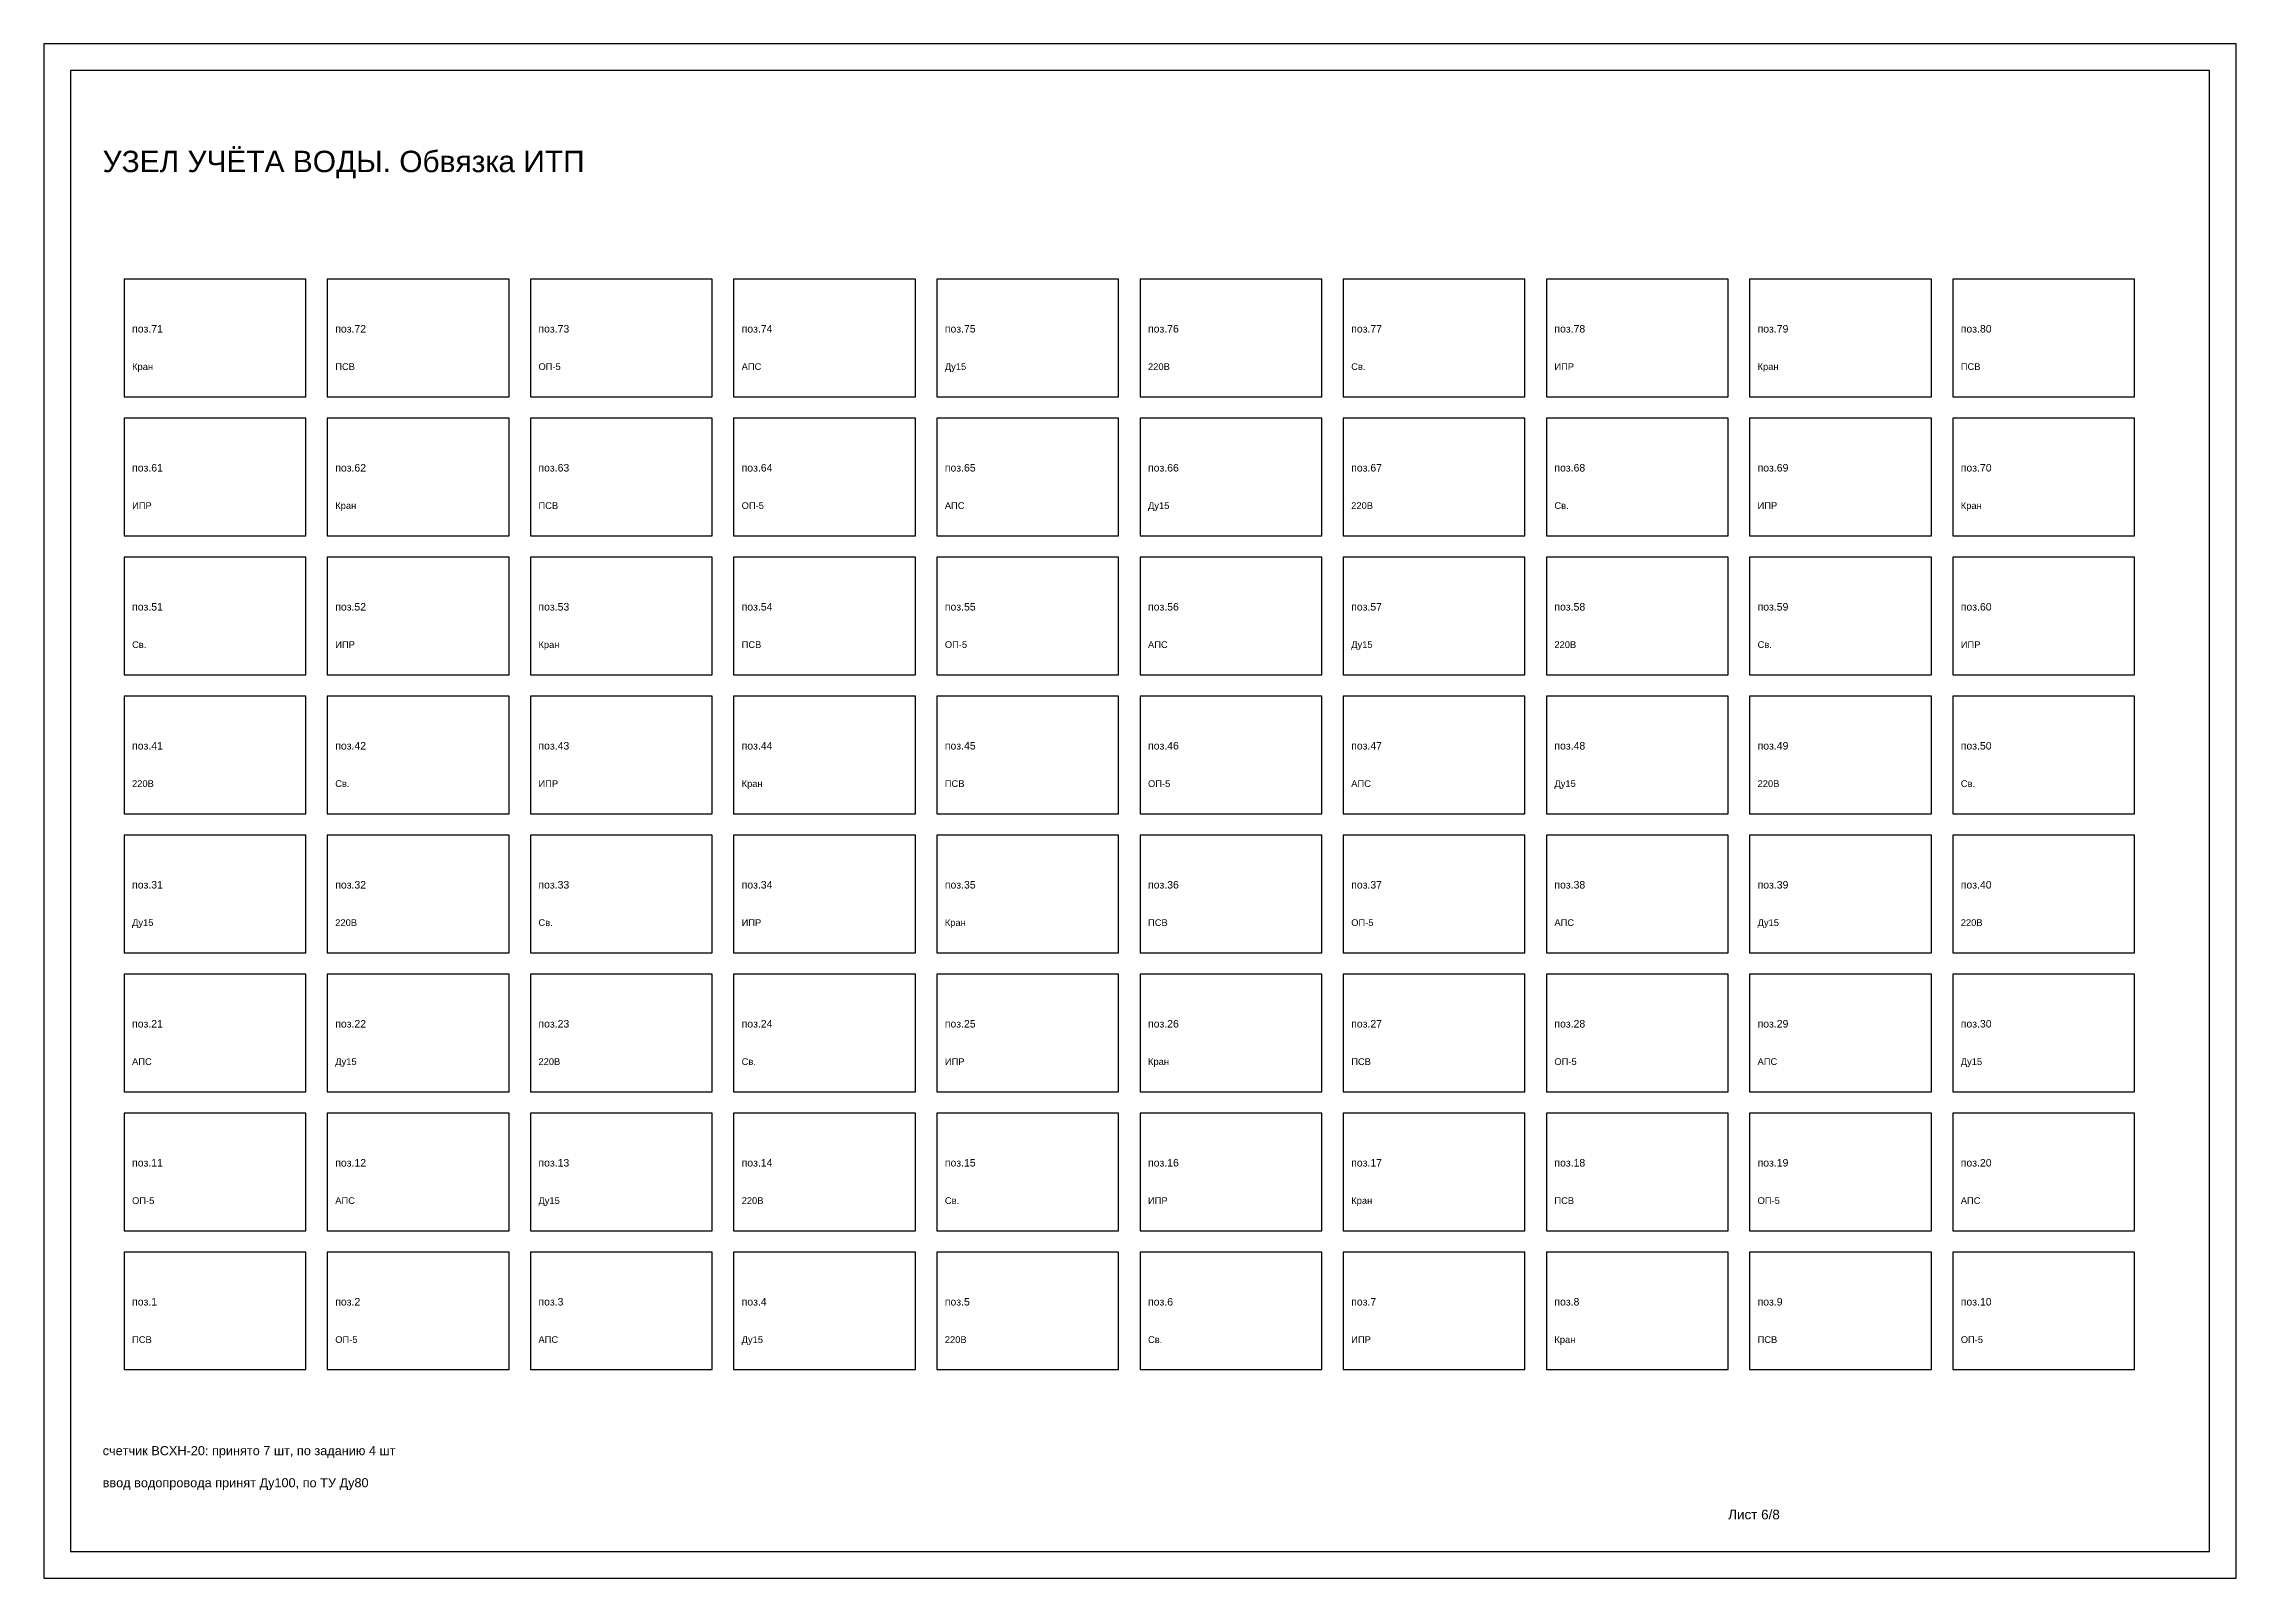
# Model space of a CAD drawing. Header units: millimetres. Extents: x 5 to 3395, y 5 to 292.
# Drawn here: x 2135 to 2545, y 5 to 292 of the extents above; entities that cross this region are included whole.
import ezdxf

# ---------------------------------------------------------------- set-up
doc = ezdxf.new("R2010")
doc.units = ezdxf.units.MM
for name, color, linetype in [('GRAPH', 7, 'Continuous'), ('TABLE', 5, 'Continuous'), ('TEXT', 2, 'Continuous')]:
    doc.layers.add(name, color=color, linetype=linetype)
doc.styles.get("Standard").update_dxf_attribs({"font": 'arial.ttf'})

msp = doc.modelspace()

# ---------------------------------------------------------------- linework, layer by layer
at = {"layer": 'GRAPH'}
for p, q in [((2540, 287), (2140, 287)), ((2140, 287), (2140, 10)), ((2540, 10), (2540, 287)), ((2184, 248), (2150, 248)), ((2150, 248), (2150, 226)), ((2184, 226), (2184, 248)), ((2222, 248), (2188, 248)), ((2188, 248), (2188, 226)), ((2222, 226), (2222, 248)), ((2260, 248), (2226, 248)), ((2226, 248), (2226, 226)), ((2260, 226), (2260, 248)), ((2298, 248), (2264, 248)), ((2264, 248), (2264, 226)), ((2298, 226), (2298, 248)), ((2336, 248), (2302, 248)), ((2302, 248), (2302, 226)), ((2336, 226), (2336, 248)), ((2374, 248), (2340, 248)), ((2340, 248), (2340, 226)), ((2374, 226), (2374, 248)), ((2412, 248), (2378, 248)), ((2378, 248), (2378, 226)), ((2412, 226), (2412, 248)), ((2450, 248), (2416, 248)), ((2416, 248), (2416, 226)), ((2450, 226), (2450, 248)), ((2488, 248), (2454, 248)), ((2454, 248), (2454, 226)), ((2488, 226), (2488, 248)), ((2526, 248), (2492, 248)), ((2492, 248), (2492, 226)), ((2526, 226), (2526, 248)), ((2150, 226), (2184, 226)), ((2188, 226), (2222, 226)), ((2226, 226), (2260, 226)), ((2264, 226), (2298, 226)), ((2302, 226), (2336, 226)), ((2340, 226), (2374, 226)), ((2378, 226), (2412, 226)), ((2416, 226), (2450, 226)), ((2454, 226), (2488, 226)), ((2492, 226), (2526, 226)), ((2184, 222), (2150, 222)), ((2150, 222), (2150, 200)), ((2184, 200), (2184, 222)), ((2222, 222), (2188, 222)), ((2188, 222), (2188, 200)), ((2222, 200), (2222, 222)), ((2260, 222), (2226, 222)), ((2226, 222), (2226, 200)), ((2260, 200), (2260, 222)), ((2298, 222), (2264, 222)), ((2264, 222), (2264, 200)), ((2298, 200), (2298, 222)), ((2336, 222), (2302, 222)), ((2302, 222), (2302, 200)), ((2336, 200), (2336, 222)), ((2374, 222), (2340, 222)), ((2340, 222), (2340, 200)), ((2374, 200), (2374, 222)), ((2412, 222), (2378, 222)), ((2378, 222), (2378, 200)), ((2412, 200), (2412, 222)), ((2450, 222), (2416, 222)), ((2416, 222), (2416, 200)), ((2450, 200), (2450, 222)), ((2488, 222), (2454, 222)), ((2454, 222), (2454, 200)), ((2488, 200), (2488, 222)), ((2526, 222), (2492, 222)), ((2492, 222), (2492, 200)), ((2526, 200), (2526, 222)), ((2150, 200), (2184, 200)), ((2188, 200), (2222, 200)), ((2226, 200), (2260, 200)), ((2264, 200), (2298, 200)), ((2302, 200), (2336, 200)), ((2340, 200), (2374, 200)), ((2378, 200), (2412, 200)), ((2416, 200), (2450, 200)), ((2454, 200), (2488, 200)), ((2492, 200), (2526, 200)), ((2184, 196), (2150, 196)), ((2150, 196), (2150, 174)), ((2184, 174), (2184, 196)), ((2222, 196), (2188, 196)), ((2188, 196), (2188, 174)), ((2222, 174), (2222, 196)), ((2260, 196), (2226, 196)), ((2226, 196), (2226, 174)), ((2260, 174), (2260, 196)), ((2298, 196), (2264, 196)), ((2264, 196), (2264, 174)), ((2298, 174), (2298, 196)), ((2336, 196), (2302, 196)), ((2302, 196), (2302, 174)), ((2336, 174), (2336, 196)), ((2374, 196), (2340, 196)), ((2340, 196), (2340, 174)), ((2374, 174), (2374, 196)), ((2412, 196), (2378, 196)), ((2378, 196), (2378, 174)), ((2412, 174), (2412, 196)), ((2450, 196), (2416, 196)), ((2416, 196), (2416, 174)), ((2450, 174), (2450, 196)), ((2488, 196), (2454, 196)), ((2454, 196), (2454, 174)), ((2488, 174), (2488, 196)), ((2526, 196), (2492, 196)), ((2492, 196), (2492, 174)), ((2526, 174), (2526, 196)), ((2150, 174), (2184, 174)), ((2188, 174), (2222, 174)), ((2226, 174), (2260, 174)), ((2264, 174), (2298, 174)), ((2302, 174), (2336, 174)), ((2340, 174), (2374, 174)), ((2378, 174), (2412, 174)), ((2416, 174), (2450, 174)), ((2454, 174), (2488, 174)), ((2492, 174), (2526, 174)), ((2184, 170), (2150, 170)), ((2150, 170), (2150, 148)), ((2184, 148), (2184, 170)), ((2222, 170), (2188, 170)), ((2188, 170), (2188, 148)), ((2222, 148), (2222, 170)), ((2260, 170), (2226, 170)), ((2226, 170), (2226, 148)), ((2260, 148), (2260, 170)), ((2298, 170), (2264, 170)), ((2264, 170), (2264, 148)), ((2298, 148), (2298, 170)), ((2336, 170), (2302, 170)), ((2302, 170), (2302, 148)), ((2336, 148), (2336, 170)), ((2374, 170), (2340, 170)), ((2340, 170), (2340, 148)), ((2374, 148), (2374, 170)), ((2412, 170), (2378, 170)), ((2378, 170), (2378, 148)), ((2412, 148), (2412, 170)), ((2450, 170), (2416, 170)), ((2416, 170), (2416, 148)), ((2450, 148), (2450, 170)), ((2488, 170), (2454, 170)), ((2454, 170), (2454, 148)), ((2488, 148), (2488, 170)), ((2526, 170), (2492, 170)), ((2492, 170), (2492, 148)), ((2526, 148), (2526, 170)), ((2150, 148), (2184, 148)), ((2188, 148), (2222, 148)), ((2226, 148), (2260, 148)), ((2264, 148), (2298, 148)), ((2302, 148), (2336, 148)), ((2340, 148), (2374, 148)), ((2378, 148), (2412, 148)), ((2416, 148), (2450, 148)), ((2454, 148), (2488, 148)), ((2492, 148), (2526, 148)), ((2184, 144), (2150, 144)), ((2150, 144), (2150, 122)), ((2184, 122), (2184, 144)), ((2222, 144), (2188, 144)), ((2188, 144), (2188, 122)), ((2222, 122), (2222, 144)), ((2260, 144), (2226, 144)), ((2226, 144), (2226, 122)), ((2260, 122), (2260, 144)), ((2298, 144), (2264, 144)), ((2264, 144), (2264, 122)), ((2298, 122), (2298, 144)), ((2336, 144), (2302, 144)), ((2302, 144), (2302, 122)), ((2336, 122), (2336, 144)), ((2374, 144), (2340, 144)), ((2340, 144), (2340, 122)), ((2374, 122), (2374, 144)), ((2412, 144), (2378, 144)), ((2378, 144), (2378, 122)), ((2412, 122), (2412, 144)), ((2450, 144), (2416, 144)), ((2416, 144), (2416, 122)), ((2450, 122), (2450, 144)), ((2488, 144), (2454, 144)), ((2454, 144), (2454, 122)), ((2488, 122), (2488, 144)), ((2526, 144), (2492, 144)), ((2492, 144), (2492, 122)), ((2526, 122), (2526, 144)), ((2150, 122), (2184, 122)), ((2188, 122), (2222, 122)), ((2226, 122), (2260, 122)), ((2264, 122), (2298, 122)), ((2302, 122), (2336, 122)), ((2340, 122), (2374, 122)), ((2378, 122), (2412, 122)), ((2416, 122), (2450, 122)), ((2454, 122), (2488, 122)), ((2492, 122), (2526, 122)), ((2184, 118), (2150, 118)), ((2150, 118), (2150, 96)), ((2184, 96), (2184, 118)), ((2222, 118), (2188, 118)), ((2188, 118), (2188, 96)), ((2222, 96), (2222, 118)), ((2260, 118), (2226, 118)), ((2226, 118), (2226, 96)), ((2260, 96), (2260, 118)), ((2298, 118), (2264, 118)), ((2264, 118), (2264, 96)), ((2298, 96), (2298, 118)), ((2336, 118), (2302, 118)), ((2302, 118), (2302, 96)), ((2336, 96), (2336, 118)), ((2374, 118), (2340, 118)), ((2340, 118), (2340, 96)), ((2374, 96), (2374, 118)), ((2412, 118), (2378, 118)), ((2378, 118), (2378, 96)), ((2412, 96), (2412, 118)), ((2450, 118), (2416, 118)), ((2416, 118), (2416, 96)), ((2450, 96), (2450, 118)), ((2488, 118), (2454, 118)), ((2454, 118), (2454, 96)), ((2488, 96), (2488, 118)), ((2526, 118), (2492, 118)), ((2492, 118), (2492, 96)), ((2526, 96), (2526, 118)), ((2150, 96), (2184, 96)), ((2188, 96), (2222, 96)), ((2226, 96), (2260, 96)), ((2264, 96), (2298, 96)), ((2302, 96), (2336, 96)), ((2340, 96), (2374, 96)), ((2378, 96), (2412, 96)), ((2416, 96), (2450, 96)), ((2454, 96), (2488, 96)), ((2492, 96), (2526, 96)), ((2184, 92), (2150, 92)), ((2150, 92), (2150, 70)), ((2184, 70), (2184, 92)), ((2222, 92), (2188, 92)), ((2188, 92), (2188, 70)), ((2222, 70), (2222, 92)), ((2260, 92), (2226, 92)), ((2226, 92), (2226, 70)), ((2260, 70), (2260, 92)), ((2298, 92), (2264, 92)), ((2264, 92), (2264, 70)), ((2298, 70), (2298, 92)), ((2336, 92), (2302, 92)), ((2302, 92), (2302, 70)), ((2336, 70), (2336, 92)), ((2374, 92), (2340, 92)), ((2340, 92), (2340, 70)), ((2374, 70), (2374, 92)), ((2412, 92), (2378, 92)), ((2378, 92), (2378, 70)), ((2412, 70), (2412, 92)), ((2450, 92), (2416, 92)), ((2416, 92), (2416, 70)), ((2450, 70), (2450, 92)), ((2488, 92), (2454, 92)), ((2454, 92), (2454, 70)), ((2488, 70), (2488, 92)), ((2526, 92), (2492, 92)), ((2492, 92), (2492, 70)), ((2526, 70), (2526, 92)), ((2150, 70), (2184, 70)), ((2188, 70), (2222, 70)), ((2226, 70), (2260, 70)), ((2264, 70), (2298, 70)), ((2302, 70), (2336, 70)), ((2340, 70), (2374, 70)), ((2378, 70), (2412, 70)), ((2416, 70), (2450, 70)), ((2454, 70), (2488, 70)), ((2492, 70), (2526, 70)), ((2184, 66), (2150, 66)), ((2150, 66), (2150, 44)), ((2184, 44), (2184, 66)), ((2222, 66), (2188, 66)), ((2188, 66), (2188, 44)), ((2222, 44), (2222, 66)), ((2260, 66), (2226, 66)), ((2226, 66), (2226, 44)), ((2260, 44), (2260, 66)), ((2298, 66), (2264, 66)), ((2264, 66), (2264, 44)), ((2298, 44), (2298, 66)), ((2336, 66), (2302, 66)), ((2302, 66), (2302, 44)), ((2336, 44), (2336, 66)), ((2374, 66), (2340, 66)), ((2340, 66), (2340, 44)), ((2374, 44), (2374, 66)), ((2412, 66), (2378, 66)), ((2378, 66), (2378, 44)), ((2412, 44), (2412, 66)), ((2450, 66), (2416, 66)), ((2416, 66), (2416, 44)), ((2450, 44), (2450, 66)), ((2488, 66), (2454, 66)), ((2454, 66), (2454, 44)), ((2488, 44), (2488, 66)), ((2526, 66), (2492, 66)), ((2492, 66), (2492, 44)), ((2526, 44), (2526, 66)), ((2150, 44), (2184, 44)), ((2188, 44), (2222, 44)), ((2226, 44), (2260, 44)), ((2264, 44), (2298, 44)), ((2302, 44), (2336, 44)), ((2340, 44), (2374, 44)), ((2378, 44), (2412, 44)), ((2416, 44), (2450, 44)), ((2454, 44), (2488, 44)), ((2492, 44), (2526, 44)), ((2140, 10), (2540, 10))]:
    msp.add_line(p, q, dxfattribs=at)
msp.add_lwpolyline([(2135, 5), (2545, 5), (2545, 292), (2135, 292)], close=True, dxfattribs=at)

# ---------------------------------------------------------------- texts
at = {"layer": 'TABLE'}
for s, p in [('счетчик ВСХН-20: принято 7 шт, по заданию 4 шт', (2146, 28)), ('ввод водопровода принят Ду100, по ТУ Ду80', (2146, 22))]:
    msp.add_text(s, height=1.7, dxfattribs=at).set_placement(p)
at = {"layer": 'TEXT'}
for s, height, p in [('УЗЕЛ УЧЁТА ВОДЫ. Обвязка ИТП', 4, (2146, 268)), ('поз.71', 1.4, (2151.5, 238)), ('поз.72', 1.4, (2189.5, 238)), ('поз.73', 1.4, (2227.5, 238)), ('поз.74', 1.4, (2265.5, 238)), ('поз.75', 1.4, (2303.5, 238)), ('поз.76', 1.4, (2341.5, 238)), ('поз.77', 1.4, (2379.5, 238)), ('поз.78', 1.4, (2417.5, 238)), ('поз.79', 1.4, (2455.5, 238)), ('поз.80', 1.4, (2493.5, 238)), ('Кран', 1.25, (2151.5, 231)), ('ПСВ', 1.25, (2189.5, 231)), ('ОП-5', 1.25, (2227.5, 231)), ('АПС', 1.25, (2265.5, 231)), ('Ду15', 1.25, (2303.5, 231)), ('220В', 1.25, (2341.5, 231)), ('Св.', 1.25, (2379.5, 231)), ('ИПР', 1.25, (2417.5, 231)), ('Кран', 1.25, (2455.5, 231)), ('ПСВ', 1.25, (2493.5, 231)), ('поз.61', 1.4, (2151.5, 212)), ('поз.62', 1.4, (2189.5, 212)), ('поз.63', 1.4, (2227.5, 212)), ('поз.64', 1.4, (2265.5, 212)), ('поз.65', 1.4, (2303.5, 212)), ('поз.66', 1.4, (2341.5, 212)), ('поз.67', 1.4, (2379.5, 212)), ('поз.68', 1.4, (2417.5, 212)), ('поз.69', 1.4, (2455.5, 212)), ('поз.70', 1.4, (2493.5, 212)), ('ИПР', 1.25, (2151.5, 205)), ('Кран', 1.25, (2189.5, 205)), ('ПСВ', 1.25, (2227.5, 205)), ('ОП-5', 1.25, (2265.5, 205)), ('АПС', 1.25, (2303.5, 205)), ('Ду15', 1.25, (2341.5, 205)), ('220В', 1.25, (2379.5, 205)), ('Св.', 1.25, (2417.5, 205)), ('ИПР', 1.25, (2455.5, 205)), ('Кран', 1.25, (2493.5, 205)), ('поз.51', 1.4, (2151.5, 186)), ('поз.52', 1.4, (2189.5, 186)), ('поз.53', 1.4, (2227.5, 186)), ('поз.54', 1.4, (2265.5, 186)), ('поз.55', 1.4, (2303.5, 186)), ('поз.56', 1.4, (2341.5, 186)), ('поз.57', 1.4, (2379.5, 186)), ('поз.58', 1.4, (2417.5, 186)), ('поз.59', 1.4, (2455.5, 186)), ('поз.60', 1.4, (2493.5, 186)), ('Св.', 1.25, (2151.5, 179)), ('ИПР', 1.25, (2189.5, 179)), ('Кран', 1.25, (2227.5, 179)), ('ПСВ', 1.25, (2265.5, 179)), ('ОП-5', 1.25, (2303.5, 179)), ('АПС', 1.25, (2341.5, 179)), ('Ду15', 1.25, (2379.5, 179)), ('220В', 1.25, (2417.5, 179)), ('Св.', 1.25, (2455.5, 179)), ('ИПР', 1.25, (2493.5, 179)), ('поз.41', 1.4, (2151.5, 160)), ('поз.42', 1.4, (2189.5, 160)), ('поз.43', 1.4, (2227.5, 160)), ('поз.44', 1.4, (2265.5, 160)), ('поз.45', 1.4, (2303.5, 160)), ('поз.46', 1.4, (2341.5, 160)), ('поз.47', 1.4, (2379.5, 160)), ('поз.48', 1.4, (2417.5, 160)), ('поз.49', 1.4, (2455.5, 160)), ('поз.50', 1.4, (2493.5, 160)), ('220В', 1.25, (2151.5, 153)), ('Св.', 1.25, (2189.5, 153)), ('ИПР', 1.25, (2227.5, 153)), ('Кран', 1.25, (2265.5, 153)), ('ПСВ', 1.25, (2303.5, 153)), ('ОП-5', 1.25, (2341.5, 153)), ('АПС', 1.25, (2379.5, 153)), ('Ду15', 1.25, (2417.5, 153)), ('220В', 1.25, (2455.5, 153)), ('Св.', 1.25, (2493.5, 153)), ('поз.31', 1.4, (2151.5, 134)), ('поз.32', 1.4, (2189.5, 134)), ('поз.33', 1.4, (2227.5, 134)), ('поз.34', 1.4, (2265.5, 134)), ('поз.35', 1.4, (2303.5, 134)), ('поз.36', 1.4, (2341.5, 134)), ('поз.37', 1.4, (2379.5, 134)), ('поз.38', 1.4, (2417.5, 134)), ('поз.39', 1.4, (2455.5, 134)), ('поз.40', 1.4, (2493.5, 134)), ('Ду15', 1.25, (2151.5, 127)), ('220В', 1.25, (2189.5, 127)), ('Св.', 1.25, (2227.5, 127)), ('ИПР', 1.25, (2265.5, 127)), ('Кран', 1.25, (2303.5, 127)), ('ПСВ', 1.25, (2341.5, 127)), ('ОП-5', 1.25, (2379.5, 127)), ('АПС', 1.25, (2417.5, 127)), ('Ду15', 1.25, (2455.5, 127)), ('220В', 1.25, (2493.5, 127)), ('поз.21', 1.4, (2151.5, 108)), ('поз.22', 1.4, (2189.5, 108)), ('поз.23', 1.4, (2227.5, 108)), ('поз.24', 1.4, (2265.5, 108)), ('поз.25', 1.4, (2303.5, 108)), ('поз.26', 1.4, (2341.5, 108)), ('поз.27', 1.4, (2379.5, 108)), ('поз.28', 1.4, (2417.5, 108)), ('поз.29', 1.4, (2455.5, 108)), ('поз.30', 1.4, (2493.5, 108)), ('АПС', 1.25, (2151.5, 101)), ('Ду15', 1.25, (2189.5, 101)), ('220В', 1.25, (2227.5, 101)), ('Св.', 1.25, (2265.5, 101)), ('ИПР', 1.25, (2303.5, 101)), ('Кран', 1.25, (2341.5, 101)), ('ПСВ', 1.25, (2379.5, 101)), ('ОП-5', 1.25, (2417.5, 101)), ('АПС', 1.25, (2455.5, 101)), ('Ду15', 1.25, (2493.5, 101)), ('поз.11', 1.4, (2151.5, 82)), ('поз.12', 1.4, (2189.5, 82)), ('поз.13', 1.4, (2227.5, 82)), ('поз.14', 1.4, (2265.5, 82)), ('поз.15', 1.4, (2303.5, 82)), ('поз.16', 1.4, (2341.5, 82)), ('поз.17', 1.4, (2379.5, 82)), ('поз.18', 1.4, (2417.5, 82)), ('поз.19', 1.4, (2455.5, 82)), ('поз.20', 1.4, (2493.5, 82)), ('ОП-5', 1.25, (2151.5, 75)), ('АПС', 1.25, (2189.5, 75)), ('Ду15', 1.25, (2227.5, 75)), ('220В', 1.25, (2265.5, 75)), ('Св.', 1.25, (2303.5, 75)), ('ИПР', 1.25, (2341.5, 75)), ('Кран', 1.25, (2379.5, 75)), ('ПСВ', 1.25, (2417.5, 75)), ('ОП-5', 1.25, (2455.5, 75)), ('АПС', 1.25, (2493.5, 75)), ('поз.1', 1.4, (2151.5, 56)), ('поз.2', 1.4, (2189.5, 56)), ('поз.3', 1.4, (2227.5, 56)), ('поз.4', 1.4, (2265.5, 56)), ('поз.5', 1.4, (2303.5, 56)), ('поз.6', 1.4, (2341.5, 56)), ('поз.7', 1.4, (2379.5, 56)), ('поз.8', 1.4, (2417.5, 56)), ('поз.9', 1.4, (2455.5, 56)), ('поз.10', 1.4, (2493.5, 56)), ('ПСВ', 1.25, (2151.5, 49)), ('ОП-5', 1.25, (2189.5, 49)), ('АПС', 1.25, (2227.5, 49)), ('Ду15', 1.25, (2265.5, 49)), ('220В', 1.25, (2303.5, 49)), ('Св.', 1.25, (2341.5, 49)), ('ИПР', 1.25, (2379.5, 49)), ('Кран', 1.25, (2417.5, 49)), ('ПСВ', 1.25, (2455.5, 49)), ('ОП-5', 1.25, (2493.5, 49)), ('Лист 6/8', 1.8, (2450, 16))]:
    msp.add_text(s, height=height, dxfattribs=at).set_placement(p)

doc.saveas('drawing.dxf')
